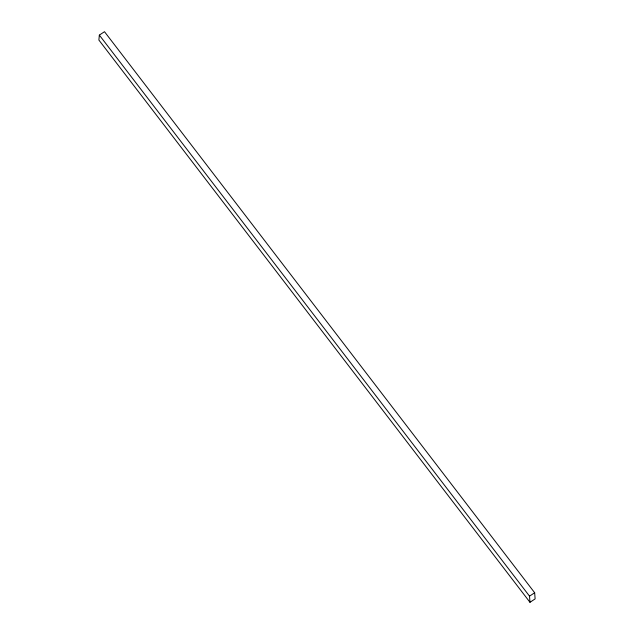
<?xml version="1.0" encoding="UTF-8"?>
<svg xmlns="http://www.w3.org/2000/svg" width="634" height="634" viewBox="0 0 634 634"><rect width="100%" height="100%" fill="white"/><g stroke="black" fill="none" stroke-linecap="round" stroke-linejoin="round"><path stroke-width="0.95" d="M99.348 35.1L98.88 40.045L529.976 602.3L535.12 598.9L534.668 592.758L104.491 31.7L99.348 35.1L529.525 596.158L529.976 602.3M529.525 596.158L534.668 592.758"/></g></svg>
